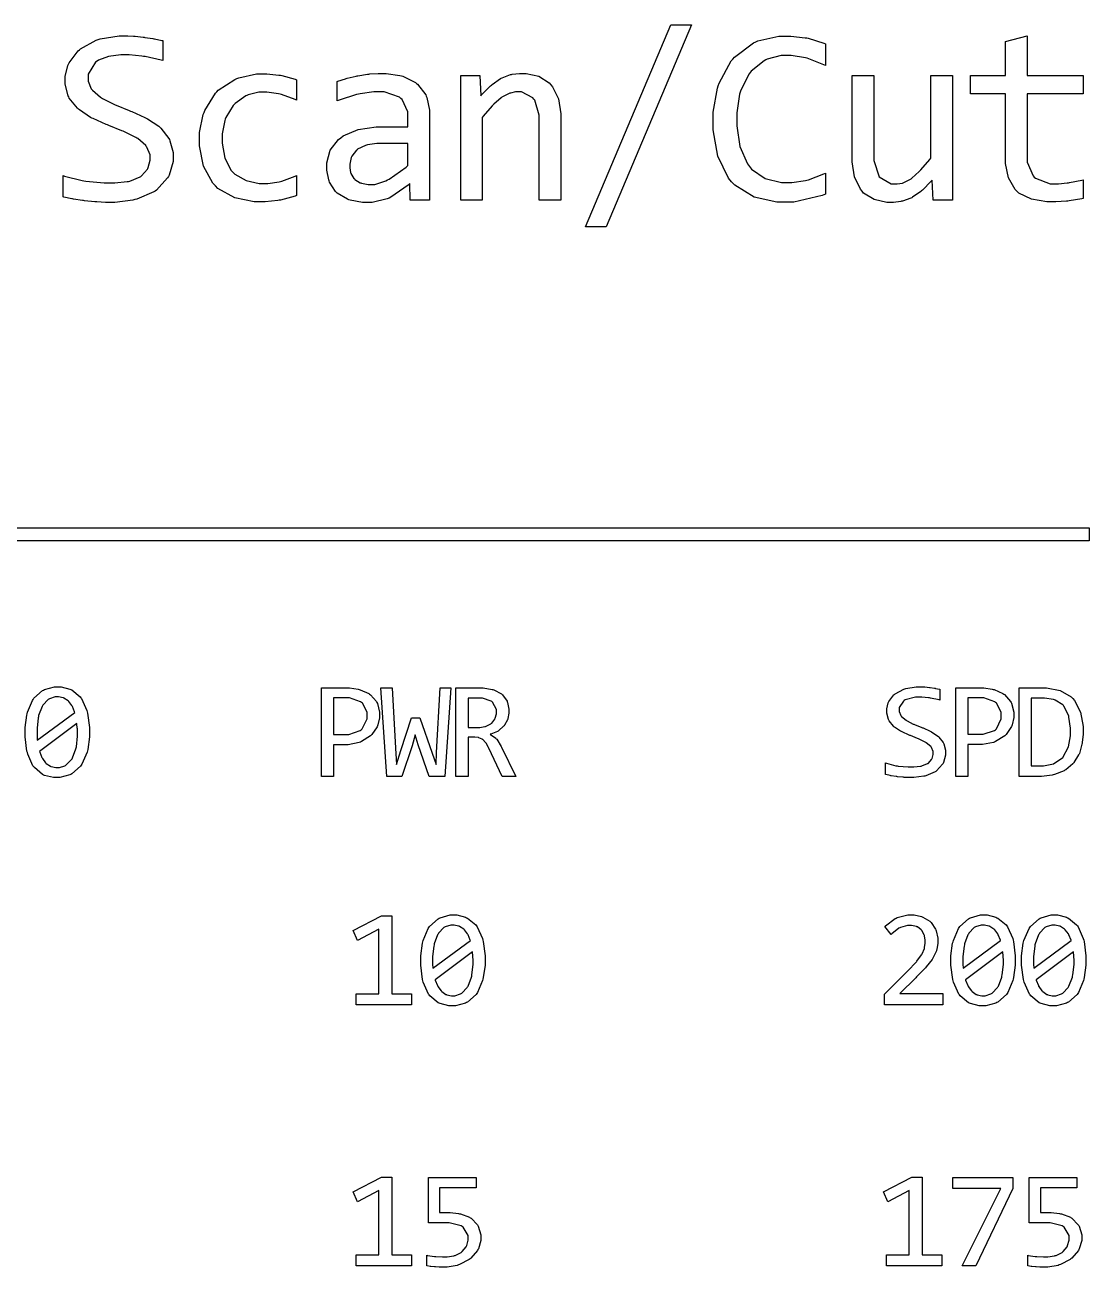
# Model space of a CAD drawing. Extents: x 0.4 to 7.8, y 0.3 to 11.2.
# Drawn here: x 5.879 to 7.797, y 8.961 to 11.202 of the extents above; entities that cross this region are included whole.
import ezdxf

# ---------------------------------------------------------------- set-up
doc = ezdxf.new("R2010")
doc.units = 0
doc.layers.get('0').update_dxf_attribs({"linetype": 'CONTINUOUS'})

msp = doc.modelspace()

# ---------------------------------------------------------------- linework, layer by layer
at = {"color": 9}
for points in [[(6.146, 10.9646), (6.146, 10.9555), (6.13889, 10.9308), (6.13747, 10.9282), (6.13607, 10.9256), (6.11626, 10.9038), (6.11376, 10.902), (6.11122, 10.9003), (6.08068, 10.8874), (6.0771, 10.8866), (6.07351, 10.8857), (6.0409, 10.8814), (6.03006, 10.8814), (6.02419, 10.8814), (6.00868, 10.8822), (6.00678, 10.8823), (6.00489, 10.8824), (5.98643, 10.8843), (5.98465, 10.8846), (5.98286, 10.8848), (5.96625, 10.8874), (5.96474, 10.8876), (5.96317, 10.888), (5.94894, 10.8912), (5.94769, 10.8915), (5.94769, 10.93), (5.95047, 10.9289), (5.98182, 10.9207), (5.98529, 10.9201), (5.98876, 10.9195), (6.02192, 10.9166), (6.03299, 10.9166), (6.04113, 10.9166), (6.06337, 10.9189), (6.06565, 10.9194), (6.06793, 10.92), (6.08637, 10.9275), (6.08783, 10.9284), (6.08925, 10.9294), (6.09972, 10.9415), (6.10037, 10.9429), (6.10101, 10.9444), (6.10439, 10.9579), (6.10439, 10.9624), (6.10439, 10.9674), (6.09874, 10.9812), (6.09765, 10.9825), (6.09657, 10.984), (6.08225, 10.9965), (6.08046, 10.9976), (6.07867, 10.9987), (6.05811, 11.0088), (6.05583, 11.0097), (6.05354, 11.0106), (6.03022, 11.0201), (6.02783, 11.0211), (6.02544, 11.022), (6.0019, 11.0325), (5.99962, 11.0336), (5.99735, 11.0348), (5.97706, 11.0482), (5.97526, 11.0497), (5.97347, 11.0513), (5.95888, 11.0696), (5.95779, 11.0716), (5.95671, 11.0737), (5.95128, 11.0945), (5.95128, 11.1014), (5.95128, 11.1088), (5.95649, 11.1285), (5.95757, 11.1309), (5.95861, 11.1334), (5.97483, 11.1548), (5.97706, 11.1567), (5.97922, 11.1586), (6.00738, 11.1739), (6.01085, 11.175), (6.01426, 11.1762), (6.04878, 11.182), (6.06028, 11.182), (6.06424, 11.182), (6.07476, 11.1814), (6.07617, 11.1813), (6.07758, 11.1812), (6.09218, 11.1795), (6.09364, 11.1793), (6.09511, 11.1791), (6.10965, 11.1769), (6.11111, 11.1766), (6.11253, 11.1764), (6.12597, 11.1736), (6.12722, 11.1732), (6.12722, 11.1374), (6.12435, 11.1382), (6.0956, 11.1444), (6.09272, 11.1448), (6.08985, 11.1453), (6.067, 11.1475), (6.0594, 11.1475), (6.05197, 11.1475), (6.02968, 11.1446), (6.01172, 11.138), (6.00906, 11.1361), (6.00635, 11.1342), (5.99294, 11.1126), (5.99294, 11.1054), (5.99294, 11.1004), (5.99832, 11.0865), (5.9994, 11.0851), (6.00049, 11.0837), (6.01508, 11.071), (6.01687, 11.0698), (6.01867, 11.0687), (6.03901, 11.0585), (6.04129, 11.0575), (6.04357, 11.0566), (6.06706, 11.0473), (6.06944, 11.0463), (6.07183, 11.0454), (6.09517, 11.0348), (6.09744, 11.0336), (6.09972, 11.0324), (6.12028, 11.0187), (6.12207, 11.017), (6.12386, 11.0155), (6.13818, 10.997), (6.13926, 10.9948), (6.14035, 10.9927), (6.146, 10.9717), (6.146, 10.9646)], [(7.08029, 11.2017), (6.92681, 10.8373), (6.88965, 10.8373), (7.04318, 11.2017), (7.08029, 11.2017)], [(7.32183, 10.8964), (7.31597, 10.894), (7.26514, 10.8818), (7.24821, 10.8818), (7.23449, 10.8818), (7.19336, 10.8911), (7.15842, 10.9127), (7.15289, 10.9188), (7.14735, 10.925), (7.12799, 10.9648), (7.11974, 11.0125), (7.11974, 11.0284), (7.11974, 11.0443), (7.12733, 11.0873), (7.1289, 11.092), (7.13043, 11.0968), (7.15224, 11.1368), (7.15511, 11.1401), (7.15793, 11.1434), (7.19222, 11.169), (7.19629, 11.1708), (7.20031, 11.1726), (7.2379, 11.1815), (7.25043, 11.1815), (7.25988, 11.1815), (7.28532, 11.1785), (7.28825, 11.178), (7.29113, 11.1774), (7.31912, 11.1686), (7.32183, 11.1674), (7.32183, 11.1283), (7.31917, 11.1297), (7.29178, 11.1407), (7.28896, 11.1414), (7.28608, 11.1423), (7.26036, 11.1462), (7.25179, 11.1462), (7.2424, 11.1462), (7.21718, 11.1397), (7.21442, 11.1383), (7.21164, 11.137), (7.1881, 11.1184), (7.18619, 11.1159), (7.18425, 11.1136), (7.16932, 11.0837), (7.16829, 11.0801), (7.16721, 11.0767), (7.16206, 11.0432), (7.16206, 11.032), (7.16206, 11.0196), (7.16781, 10.9822), (7.18126, 10.9511), (7.18511, 10.9463), (7.18892, 10.9415), (7.21349, 10.9246), (7.24283, 10.9174), (7.25265, 10.9174), (7.26167, 10.9174), (7.28581, 10.921), (7.28868, 10.9217), (7.29156, 10.9224), (7.31917, 10.9327), (7.32183, 10.934), (7.32183, 10.8964)], [(7.78651, 10.8886), (7.78429, 10.888), (7.76156, 10.8841), (7.75922, 10.8838), (7.75683, 10.8836), (7.73714, 10.8823), (7.73058, 10.8823), (7.72131, 10.8823), (7.69362, 10.887), (7.6709, 10.8982), (7.66749, 10.9013), (7.66401, 10.9046), (7.65186, 10.9257), (7.64665, 10.9516), (7.64665, 10.9602), (7.64665, 11.0774), (7.58376, 11.0774), (7.58376, 11.1101), (7.64665, 11.1101), (7.64665, 11.1719), (7.6856, 11.182), (7.6856, 11.1101), (7.78651, 11.1101), (7.78651, 11.0774), (7.6856, 11.0774), (7.6856, 10.9633), (7.6856, 10.9543), (7.69618, 10.9291), (7.69835, 10.927), (7.70047, 10.9251), (7.72737, 10.9152), (7.73639, 10.9152), (7.74224, 10.9152), (7.75771, 10.9165), (7.75988, 10.9168), (7.76199, 10.9171), (7.78418, 10.9216), (7.78651, 10.9222), (7.78651, 10.8886)], [(6.57357, 10.8854), (6.57264, 10.9156), (6.56956, 10.9127), (6.53842, 10.8908), (6.53526, 10.8894), (6.53212, 10.8881), (6.50478, 10.8814), (6.49567, 10.8814), (6.48742, 10.8814), (6.46506, 10.8855), (6.46278, 10.8863), (6.4605, 10.8872), (6.44163, 10.8983), (6.44015, 10.8997), (6.43869, 10.9012), (6.4279, 10.9182), (6.42719, 10.9201), (6.42649, 10.9221), (6.42318, 10.9396), (6.42318, 10.9454), (6.42318, 10.953), (6.42942, 10.9755), (6.44407, 10.9951), (6.44824, 10.9982), (6.45242, 11.0015), (6.47944, 11.0127), (6.51188, 11.0175), (6.52274, 11.0175), (6.56928, 11.0175), (6.56928, 11.0372), (6.56928, 11.0451), (6.55865, 11.067), (6.55653, 11.069), (6.55436, 11.071), (6.52675, 11.081), (6.51758, 11.081), (6.50814, 11.081), (6.48307, 11.0775), (6.47999, 11.0768), (6.47689, 11.0761), (6.44521, 11.066), (6.44194, 11.0647), (6.44194, 11.0998), (6.44314, 11.1003), (6.45676, 11.1046), (6.45828, 11.105), (6.45979, 11.1055), (6.47586, 11.1093), (6.47754, 11.1097), (6.47922, 11.11), (6.49675, 11.1126), (6.49858, 11.1128), (6.50038, 11.1131), (6.51563, 11.1142), (6.52072, 11.1142), (6.52989, 11.1142), (6.55469, 11.1104), (6.55746, 11.1097), (6.56017, 11.1089), (6.58306, 11.0976), (6.58496, 11.096), (6.58686, 11.0945), (6.6014, 11.0753), (6.60243, 11.073), (6.6034, 11.0707), (6.60846, 11.0479), (6.60846, 11.0403), (6.60846, 10.8854), (6.57357, 10.8854)], [(6.66444, 11.1101), (6.69917, 11.1101), (6.70068, 11.0738), (6.70231, 11.0758), (6.71815, 11.0918), (6.71972, 11.0931), (6.72125, 11.0944), (6.73617, 11.1049), (6.73763, 11.1056), (6.7391, 11.1064), (6.75418, 11.1119), (6.75575, 11.1121), (6.75726, 11.1125), (6.7704, 11.1142), (6.77479, 11.1142), (6.78239, 11.1142), (6.80518, 11.109), (6.82417, 11.097), (6.82715, 11.0935), (6.83014, 11.0902), (6.84056, 11.068), (6.84506, 11.041), (6.84506, 11.032), (6.84506, 10.8854), (6.8061, 10.8854), (6.8061, 11.0289), (6.8061, 11.0386), (6.7979, 11.0658), (6.79628, 11.0678), (6.7946, 11.07), (6.77382, 11.0806), (6.76693, 11.0806), (6.7634, 11.0806), (6.75401, 11.0787), (6.75288, 11.0783), (6.75174, 11.078), (6.73996, 11.0719), (6.73876, 11.071), (6.73753, 11.0702), (6.72407, 11.0584), (6.72265, 11.0569), (6.72119, 11.0554), (6.70518, 11.0367), (6.7034, 11.0344), (6.7034, 10.8854), (6.66444, 10.8854), (6.66444, 11.1101)], [(6.36849, 10.8937), (6.36594, 10.8927), (6.33985, 10.8857), (6.33718, 10.8852), (6.33453, 10.8847), (6.31179, 10.8823), (6.30425, 10.8823), (6.29243, 10.8823), (6.25711, 10.8895), (6.22694, 10.9064), (6.22217, 10.9112), (6.21739, 10.916), (6.20068, 10.9467), (6.19353, 10.9833), (6.19353, 10.9956), (6.19353, 11.0077), (6.20036, 11.0403), (6.20176, 11.0439), (6.20313, 11.0475), (6.22254, 11.0784), (6.22504, 11.081), (6.22754, 11.0836), (6.25738, 11.1034), (6.26085, 11.1048), (6.26432, 11.1062), (6.29611, 11.1132), (6.30675, 11.1132), (6.31489, 11.1132), (6.33686, 11.1112), (6.33942, 11.1108), (6.3419, 11.1104), (6.36615, 11.1037), (6.36849, 11.1028), (6.36849, 11.0656), (6.36604, 11.0669), (6.34125, 11.076), (6.33876, 11.0766), (6.33621, 11.0772), (6.31472, 11.0801), (6.30761, 11.0801), (6.30051, 11.0801), (6.28142, 11.0753), (6.27919, 11.0743), (6.27696, 11.0734), (6.2576, 11.0598), (6.25592, 11.058), (6.25424, 11.0562), (6.241, 11.0344), (6.24007, 11.0318), (6.2391, 11.0292), (6.23421, 11.005), (6.23421, 10.9968), (6.23421, 10.988), (6.2391, 10.9613), (6.2506, 10.9392), (6.2539, 10.9358), (6.25722, 10.9325), (6.27761, 10.9207), (6.30111, 10.9156), (6.30897, 10.9156), (6.31663, 10.9156), (6.33713, 10.9186), (6.33963, 10.9192), (6.34212, 10.9198), (6.36615, 10.9288), (6.36849, 10.93), (6.36849, 10.8937)], [(7.55083, 10.8854), (7.5159, 10.8854), (7.51454, 10.9217), (7.51286, 10.9198), (7.49685, 10.9035), (7.49533, 10.9022), (7.49382, 10.901), (7.47889, 10.8907), (7.47743, 10.8899), (7.47592, 10.8892), (7.46083, 10.8837), (7.45931, 10.8834), (7.45779, 10.8831), (7.44461, 10.8814), (7.44026, 10.8814), (7.43261, 10.8814), (7.40983, 10.8865), (7.39085, 10.8984), (7.38792, 10.9018), (7.38493, 10.9052), (7.37463, 10.9274), (7.37022, 10.9544), (7.37022, 10.9633), (7.37022, 11.1101), (7.40918, 11.1101), (7.40918, 10.9664), (7.40918, 10.9568), (7.41889, 10.9277), (7.44075, 10.9148), (7.44808, 10.9148), (7.45156, 10.9148), (7.46083, 10.9164), (7.46197, 10.9168), (7.46311, 10.9172), (7.47504, 10.9233), (7.47629, 10.9242), (7.47754, 10.9251), (7.491, 10.937), (7.4924, 10.9385), (7.49382, 10.94), (7.5101, 10.9588), (7.51187, 10.961), (7.51187, 11.1101), (7.55083, 11.1101), (7.55083, 10.8854)], [(6.56928, 10.9877), (6.51986, 10.9877), (6.51357, 10.9877), (6.49653, 10.9853), (6.49479, 10.9848), (6.493, 10.9843), (6.47863, 10.9774), (6.47754, 10.9765), (6.4764, 10.9756), (6.46799, 10.9648), (6.46744, 10.9635), (6.4669, 10.9623), (6.46436, 10.9506), (6.46436, 10.9467), (6.46436, 10.9436), (6.46599, 10.9352), (6.46636, 10.9342), (6.46669, 10.9333), (6.47206, 10.9245), (6.47282, 10.9237), (6.47353, 10.923), (6.48329, 10.917), (6.48449, 10.9166), (6.48568, 10.9161), (6.49789, 10.9138), (6.50196, 10.9138), (6.5096, 10.9138), (6.52974, 10.9206), (6.53261, 10.9219), (6.53549, 10.9233), (6.56608, 10.9449), (6.56928, 10.9479), (6.56928, 10.9877)], [(2.45551, 10.2945), (7.79736, 10.2945), (7.79736, 10.2711), (2.45551, 10.2711), (2.45551, 10.2945)], [(5.99517, 9.92583), (5.99517, 9.91749), (5.99214, 9.89497), (5.99154, 9.89242), (5.99089, 9.88992), (5.98161, 9.86838), (5.98042, 9.86654), (5.97917, 9.86475), (5.96371, 9.85086), (5.96186, 9.84983), (5.96001, 9.84885), (5.94194, 9.84397), (5.93599, 9.84397), (5.93012, 9.84397), (5.91439, 9.84793), (5.91265, 9.84868), (5.91086, 9.8495), (5.89594, 9.86199), (5.89469, 9.86361), (5.89344, 9.86529), (5.8839, 9.88656), (5.88325, 9.88911), (5.88254, 9.89171), (5.87924, 9.91732), (5.87924, 9.92583), (5.87924, 9.93425), (5.88222, 9.95682), (5.88286, 9.95931), (5.88346, 9.96186), (5.89274, 9.9834), (5.89399, 9.98519), (5.89518, 9.98703), (5.91064, 10.0009), (5.91254, 10.0019), (5.91439, 10.0029), (5.9324, 10.0079), (5.93842, 10.0079), (5.94422, 10.0079), (5.95996, 10.0038), (5.96175, 10.003), (5.96349, 10.0022), (5.9784, 9.98981), (5.97965, 9.98813), (5.9809, 9.98649), (5.99046, 9.96522), (5.99115, 9.96263), (5.99181, 9.96007), (5.99517, 9.9344), (5.99517, 9.92583)], [(6.51828, 9.95688), (6.51828, 9.95204), (6.51519, 9.93907), (6.5146, 9.93744), (6.51394, 9.93588), (6.5045, 9.92165), (6.50325, 9.92036), (6.50196, 9.91911), (6.48557, 9.90886), (6.48361, 9.90804), (6.48161, 9.90728), (6.46164, 9.90338), (6.45503, 9.90338), (6.43528, 9.90338), (6.43528, 9.84614), (6.41351, 9.84614), (6.41351, 10.0057), (6.45844, 10.0057), (6.46408, 10.0057), (6.47933, 10.0035), (6.48118, 10.003), (6.48296, 10.0026), (6.49881, 9.99556), (6.50022, 9.99457), (6.50157, 9.9936), (6.51258, 9.98101), (6.5134, 9.97944), (6.51421, 9.97792), (6.51828, 9.96213), (6.51828, 9.95688)], [(6.64671, 10.0057), (6.63596, 9.84614), (6.60775, 9.84614), (6.588, 9.90289), (6.58247, 9.92111), (6.57676, 9.90142), (6.55843, 9.84614), (6.53119, 9.84614), (6.52024, 10.0057), (6.54075, 10.0057), (6.54699, 9.89719), (6.54878, 9.8674), (6.55647, 9.89264), (6.57579, 9.95187), (6.59076, 9.95187), (6.61301, 9.8884), (6.62044, 9.8674), (6.62093, 9.88937), (6.62728, 10.0057), (6.64671, 10.0057)], [(6.76357, 9.84614), (6.73899, 9.84614), (6.71522, 9.89719), (6.71474, 9.89817), (6.71013, 9.90619), (6.70969, 9.90679), (6.70921, 9.90744), (6.70415, 9.9126), (6.70361, 9.91292), (6.70307, 9.91331), (6.69715, 9.91607), (6.6965, 9.91624), (6.69586, 9.91639), (6.68994, 9.91721), (6.68799, 9.91721), (6.67774, 9.91721), (6.67774, 9.84614), (6.65597, 9.84614), (6.65597, 10.0057), (6.69874, 10.0057), (6.70469, 10.0057), (6.72097, 10.0032), (6.72265, 10.0027), (6.72428, 10.0022), (6.7379, 9.99501), (6.73899, 9.99408), (6.74007, 9.99322), (6.74794, 9.9821), (6.74843, 9.98079), (6.74892, 9.97954), (6.75146, 9.96767), (6.75146, 9.96371), (6.75146, 9.96018), (6.74957, 9.95068), (6.74924, 9.94954), (6.74886, 9.94846), (6.74338, 9.93837), (6.74268, 9.93744), (6.74192, 9.93658), (6.73296, 9.92876), (6.73193, 9.92806), (6.73085, 9.9274), (6.71864, 9.92253), (6.71729, 9.92219), (6.71837, 9.92182), (6.72781, 9.91499), (6.72863, 9.91401), (6.72939, 9.91308), (6.73747, 9.90028), (6.73828, 9.89865), (6.76357, 9.84614)], [(7.53868, 9.88949), (7.53868, 9.88456), (7.53478, 9.87104), (7.53401, 9.86957), (7.53321, 9.86817), (7.52246, 9.85628), (7.52111, 9.85531), (7.51969, 9.85439), (7.50304, 9.84739), (7.50108, 9.8469), (7.49914, 9.84646), (7.48133, 9.84407), (7.47542, 9.84407), (7.47222, 9.84407), (7.46376, 9.84451), (7.46272, 9.84457), (7.46169, 9.84467), (7.45161, 9.84565), (7.45063, 9.84576), (7.44965, 9.84592), (7.4406, 9.84733), (7.43978, 9.8475), (7.43892, 9.84765), (7.43115, 9.84939), (7.4305, 9.84956), (7.4305, 9.87056), (7.43201, 9.87001), (7.44911, 9.8655), (7.45101, 9.86518), (7.4529, 9.86486), (7.47097, 9.86322), (7.477, 9.86322), (7.48144, 9.86322), (7.4936, 9.86458), (7.49485, 9.86481), (7.49604, 9.86513), (7.50612, 9.86919), (7.50694, 9.86968), (7.50771, 9.87028), (7.5134, 9.8769), (7.51378, 9.87765), (7.51411, 9.87847), (7.51594, 9.88579), (7.51594, 9.88824), (7.51594, 9.891), (7.51292, 9.89849), (7.51232, 9.89925), (7.51172, 9.90007), (7.50385, 9.90685), (7.50287, 9.90744), (7.5019, 9.9081), (7.49072, 9.91351), (7.48947, 9.91401), (7.48822, 9.91456), (7.47553, 9.91976), (7.47424, 9.92025), (7.47293, 9.92079), (7.46007, 9.92649), (7.45882, 9.92708), (7.45757, 9.92774), (7.4465, 9.93506), (7.44553, 9.93588), (7.44456, 9.93674), (7.43658, 9.94667), (7.43599, 9.94781), (7.43539, 9.94894), (7.43246, 9.96035), (7.43246, 9.96408), (7.43246, 9.96815), (7.43528, 9.97889), (7.43587, 9.98019), (7.43642, 9.98156), (7.44526, 9.99322), (7.4465, 9.99419), (7.44769, 9.99528), (7.46306, 10.0036), (7.46496, 10.0042), (7.46679, 10.0049), (7.48563, 10.008), (7.49192, 10.008), (7.49408, 10.008), (7.49978, 10.0077), (7.5006, 10.0077), (7.50136, 10.0076), (7.50928, 10.0067), (7.5101, 10.0066), (7.5109, 10.0065), (7.51882, 10.0053), (7.51964, 10.0051), (7.5204, 10.005), (7.52772, 10.0034), (7.52843, 10.0033), (7.52843, 9.98372), (7.52686, 9.98421), (7.51118, 9.98753), (7.5096, 9.98774), (7.50803, 9.98801), (7.49556, 9.98921), (7.49143, 9.98921), (7.48454, 9.98921), (7.46544, 9.98406), (7.46397, 9.98296), (7.46251, 9.98193), (7.45518, 9.97021), (7.45518, 9.96625), (7.45518, 9.96349), (7.45811, 9.95594), (7.45871, 9.95514), (7.45931, 9.95438), (7.46724, 9.94749), (7.46821, 9.94683), (7.46918, 9.94624), (7.48031, 9.94069), (7.48156, 9.94015), (7.48281, 9.93967), (7.49561, 9.93457), (7.4969, 9.93403), (7.49821, 9.93354), (7.5109, 9.92774), (7.51215, 9.92708), (7.5134, 9.92649), (7.52463, 9.91894), (7.52561, 9.91803), (7.52658, 9.91721), (7.5344, 9.90717), (7.535, 9.90597), (7.5356, 9.90483), (7.53868, 9.89333), (7.53868, 9.88949)], [(7.66151, 9.95697), (7.66151, 9.95215), (7.65842, 9.93918), (7.65782, 9.93756), (7.65717, 9.93599), (7.64774, 9.92176), (7.64649, 9.92046), (7.64518, 9.91922), (7.62879, 9.90896), (7.62685, 9.90815), (7.62483, 9.90739), (7.60488, 9.90354), (7.59825, 9.90354), (7.5785, 9.90354), (7.5785, 9.84625), (7.55675, 9.84625), (7.55675, 10.0058), (7.60167, 10.0058), (7.60732, 10.0058), (7.62256, 10.0036), (7.6244, 10.0032), (7.62619, 10.0027), (7.64204, 9.99567), (7.64344, 9.99468), (7.64481, 9.99371), (7.65582, 9.98112), (7.65662, 9.97954), (7.65744, 9.97803), (7.66151, 9.96224), (7.66151, 9.95697)], [(7.78651, 9.92779), (7.78651, 9.92231), (7.78494, 9.90761), (7.78467, 9.90582), (7.78435, 9.90408), (7.77974, 9.88781), (7.77908, 9.88629), (7.77843, 9.88482), (7.76997, 9.8711), (7.76893, 9.86985), (7.7679, 9.86865), (7.75515, 9.85812), (7.75369, 9.85726), (7.75217, 9.85639), (7.73465, 9.84956), (7.73269, 9.84907), (7.73068, 9.84864), (7.71175, 9.84625), (7.70546, 9.84625), (7.67128, 9.84625), (7.67128, 10.0058), (7.7124, 10.0058), (7.72054, 10.0058), (7.74496, 10.001), (7.76497, 9.98981), (7.76807, 9.98654), (7.77111, 9.98335), (7.7819, 9.96229), (7.78651, 9.93642), (7.78651, 9.92779)], [(5.90072, 9.9266), (5.90072, 9.92469), (5.90072, 9.92046), (5.90072, 9.919), (5.90072, 9.9184), (5.9011, 9.91228), (5.90121, 9.91168), (5.96869, 9.96164), (5.96837, 9.96268), (5.96446, 9.97217), (5.96403, 9.97299), (5.96354, 9.97385), (5.95801, 9.98118), (5.95736, 9.98178), (5.95671, 9.98242), (5.94922, 9.98731), (5.9484, 9.98763), (5.94754, 9.98801), (5.93972, 9.98969), (5.93718, 9.98969), (5.93338, 9.98969), (5.92318, 9.98639), (5.92204, 9.98568), (5.9209, 9.98503), (5.91135, 9.97493), (5.9106, 9.97358), (5.90978, 9.97228), (5.90365, 9.95583), (5.90326, 9.95383), (5.90283, 9.95187), (5.90072, 9.93294), (5.90072, 9.9266)], [(6.49567, 9.95589), (6.49567, 9.96181), (6.48725, 9.97808), (6.48557, 9.97944), (6.48389, 9.98085), (6.46403, 9.98763), (6.45747, 9.98763), (6.43528, 9.98763), (6.43528, 9.92193), (6.45551, 9.92193), (6.46289, 9.92193), (6.48346, 9.92899), (6.48519, 9.93039), (6.48693, 9.93181), (6.49567, 9.94987), (6.49567, 9.95589)], [(6.72874, 9.96186), (6.72874, 9.96669), (6.722, 9.97999), (6.72071, 9.98101), (6.71935, 9.9821), (6.7035, 9.98736), (6.69824, 9.98736), (6.67774, 9.98736), (6.67774, 9.93463), (6.69532, 9.93463), (6.69874, 9.93463), (6.70806, 9.93608), (6.7091, 9.93636), (6.71013, 9.93668), (6.71886, 9.94108), (6.71962, 9.94163), (6.72032, 9.94222), (6.72592, 9.94933), (6.72629, 9.95014), (6.72667, 9.95101), (6.72874, 9.95915), (6.72874, 9.96186)], [(7.63889, 9.956), (7.63889, 9.96192), (7.63049, 9.97819), (7.62879, 9.97954), (7.62711, 9.98096), (7.60726, 9.98774), (7.60069, 9.98774), (7.5785, 9.98774), (7.5785, 9.9221), (7.59874, 9.9221), (7.60612, 9.9221), (7.62668, 9.9291), (7.62842, 9.9305), (7.63015, 9.93192), (7.63889, 9.94997), (7.63889, 9.956)], [(7.76367, 9.92622), (7.76367, 9.93343), (7.76101, 9.95296), (7.76053, 9.95492), (7.75999, 9.95688), (7.75196, 9.97265), (7.75087, 9.97385), (7.74978, 9.97504), (7.73628, 9.98372), (7.73465, 9.98421), (7.73301, 9.98475), (7.71701, 9.98753), (7.71169, 9.98753), (7.69303, 9.98753), (7.69303, 9.86507), (7.70925, 9.86507), (7.71517, 9.86507), (7.73301, 9.86893), (7.75006, 9.88038), (7.76025, 9.89953), (7.76367, 9.91954), (7.76367, 9.92622)], [(5.97368, 9.92513), (5.97368, 9.92719), (5.97342, 9.93267), (5.97336, 9.93332), (5.97331, 9.93403), (5.97276, 9.94069), (5.97271, 9.94135), (5.90522, 9.89117), (5.90549, 9.89014), (5.9094, 9.88038), (5.90989, 9.87944), (5.91032, 9.87858), (5.9159, 9.87082), (5.91656, 9.87017), (5.91721, 9.86957), (5.92475, 9.86458), (5.92562, 9.86421), (5.92643, 9.86387), (5.93451, 9.86214), (5.93722, 9.86214), (5.94097, 9.86214), (5.95107, 9.8655), (5.95221, 9.86615), (5.95335, 9.86686), (5.963, 9.87685), (5.96382, 9.87815), (5.96457, 9.8795), (5.97071, 9.89583), (5.97114, 9.89779), (5.97157, 9.89979), (5.97368, 9.91883), (5.97368, 9.92513)], [(6.57607, 9.43451), (6.47581, 9.43451), (6.47581, 9.45432), (6.51682, 9.45432), (6.51682, 9.57075), (6.47863, 9.55003), (6.47081, 9.56808), (6.5216, 9.59483), (6.54042, 9.59483), (6.54042, 9.45432), (6.57607, 9.45432), (6.57607, 9.43451)], [(6.70833, 9.51426), (6.70833, 9.50592), (6.70524, 9.48335), (6.70464, 9.48079), (6.704, 9.47831), (6.69476, 9.45676), (6.69358, 9.45492), (6.69233, 9.45313), (6.67686, 9.43924), (6.67503, 9.43821), (6.67318, 9.43722), (6.65511, 9.43235), (6.64914, 9.43235), (6.64328, 9.43235), (6.62756, 9.43636), (6.62582, 9.43713), (6.62403, 9.43793), (6.6091, 9.45036), (6.60786, 9.45199), (6.60661, 9.45367), (6.59706, 9.47493), (6.5964, 9.47749), (6.59571, 9.48008), (6.59233, 9.50575), (6.59233, 9.51426), (6.59233, 9.52263), (6.59538, 9.54519), (6.59603, 9.54769), (6.59663, 9.55024), (6.6059, 9.57178), (6.60715, 9.57357), (6.60835, 9.57542), (6.62381, 9.58931), (6.62571, 9.59028), (6.62756, 9.59131), (6.64556, 9.59631), (6.65158, 9.59631), (6.65739, 9.59631), (6.67307, 9.59224), (6.67486, 9.59142), (6.6766, 9.59065), (6.69157, 9.57824), (6.69282, 9.5765), (6.69407, 9.57487), (6.70361, 9.5536), (6.70432, 9.551), (6.70497, 9.54844), (6.70833, 9.52285), (6.70833, 9.51426)], [(7.53336, 9.43451), (7.42828, 9.43451), (7.42828, 9.45356), (7.46951, 9.49457), (7.47119, 9.49625), (7.48492, 9.51074), (7.486, 9.51193), (7.48703, 9.51318), (7.49528, 9.52425), (7.49588, 9.52522), (7.49647, 9.52626), (7.50043, 9.53586), (7.50065, 9.53674), (7.50082, 9.53765), (7.50185, 9.54562), (7.50185, 9.54829), (7.50185, 9.55111), (7.50054, 9.55854), (7.50028, 9.5594), (7.5, 9.56033), (7.49593, 9.56814), (7.49539, 9.56879), (7.49485, 9.5695), (7.48774, 9.57476), (7.48687, 9.57514), (7.48594, 9.57557), (7.47715, 9.57747), (7.47428, 9.57747), (7.46967, 9.57747), (7.45719, 9.57374), (7.45583, 9.57297), (7.45443, 9.57221), (7.44174, 9.56244), (7.4406, 9.56125), (7.42888, 9.57531), (7.43033, 9.57693), (7.44764, 9.58963), (7.4496, 9.59056), (7.45156, 9.59153), (7.47071, 9.59631), (7.47711, 9.59631), (7.48188, 9.59631), (7.4949, 9.59364), (7.49636, 9.5931), (7.49783, 9.59261), (7.51042, 9.58496), (7.5115, 9.58393), (7.51253, 9.58296), (7.52067, 9.57075), (7.52126, 9.56928), (7.52186, 9.56788), (7.52479, 9.55431), (7.52479, 9.54975), (7.52479, 9.54551), (7.52274, 9.53412), (7.52235, 9.53282), (7.52192, 9.53153), (7.51574, 9.5185), (7.51492, 9.51719), (7.51411, 9.51594), (7.50375, 9.50261), (7.5025, 9.50119), (7.50125, 9.49983), (7.48643, 9.48469), (7.48475, 9.48301), (7.45583, 9.45481), (7.53336, 9.45481), (7.53336, 9.43451)], [(7.66428, 9.51426), (7.66428, 9.50592), (7.66124, 9.48335), (7.66064, 9.48079), (7.66, 9.47831), (7.65076, 9.45676), (7.64953, 9.45492), (7.64828, 9.45313), (7.63282, 9.43924), (7.63097, 9.43821), (7.62913, 9.43722), (7.61106, 9.43235), (7.60508, 9.43235), (7.59924, 9.43235), (7.5835, 9.43636), (7.58176, 9.43713), (7.57997, 9.43793), (7.56506, 9.45036), (7.56386, 9.45199), (7.56261, 9.45367), (7.553, 9.47493), (7.55236, 9.47749), (7.55165, 9.48008), (7.54833, 9.50575), (7.54833, 9.51426), (7.54833, 9.52263), (7.55132, 9.54519), (7.55197, 9.54769), (7.55257, 9.55024), (7.56185, 9.57178), (7.5631, 9.57357), (7.56435, 9.57542), (7.57981, 9.58931), (7.58165, 9.59028), (7.5835, 9.59131), (7.60151, 9.59631), (7.60753, 9.59631), (7.61333, 9.59631), (7.62907, 9.59224), (7.63086, 9.59142), (7.6326, 9.59065), (7.64757, 9.57824), (7.64882, 9.5765), (7.65001, 9.57487), (7.65956, 9.5536), (7.66026, 9.551), (7.66092, 9.54844), (7.66428, 9.52285), (7.66428, 9.51426)], [(7.79156, 9.51426), (7.79156, 9.50592), (7.78851, 9.48335), (7.78792, 9.48079), (7.78728, 9.47831), (7.77806, 9.45676), (7.77681, 9.45492), (7.77556, 9.45313), (7.7601, 9.43924), (7.75825, 9.43821), (7.7564, 9.43722), (7.73833, 9.43235), (7.73236, 9.43235), (7.72651, 9.43235), (7.71078, 9.43636), (7.70904, 9.43713), (7.70725, 9.43793), (7.69233, 9.45036), (7.69114, 9.45199), (7.68989, 9.45367), (7.68028, 9.47493), (7.67964, 9.47749), (7.67893, 9.48008), (7.67563, 9.50575), (7.67563, 9.51426), (7.67563, 9.52263), (7.6786, 9.54519), (7.67925, 9.54769), (7.67985, 9.55024), (7.68913, 9.57178), (7.69037, 9.57357), (7.69163, 9.57542), (7.70708, 9.58931), (7.70893, 9.59028), (7.71078, 9.59131), (7.72879, 9.59631), (7.73481, 9.59631), (7.74061, 9.59631), (7.75635, 9.59224), (7.75814, 9.59142), (7.75988, 9.59065), (7.77485, 9.57824), (7.7761, 9.5765), (7.77729, 9.57487), (7.78683, 9.5536), (7.78754, 9.551), (7.78819, 9.54844), (7.79156, 9.52285), (7.79156, 9.51426)], [(6.61382, 9.51497), (6.61382, 9.51313), (6.61382, 9.5089), (6.61382, 9.50743), (6.61382, 9.50683), (6.61426, 9.50071), (6.61431, 9.50011), (6.68186, 9.55003), (6.68153, 9.55106), (6.67763, 9.56054), (6.67719, 9.56136), (6.67671, 9.56222), (6.67111, 9.56956), (6.67046, 9.57015), (6.66982, 9.57081), (6.66238, 9.57568), (6.66157, 9.57601), (6.66069, 9.57639), (6.65289, 9.57807), (6.65033, 9.57807), (6.64654, 9.57807), (6.63633, 9.57476), (6.63519, 9.57406), (6.63406, 9.5734), (6.62451, 9.56332), (6.62375, 9.56196), (6.62294, 9.56065), (6.61681, 9.54422), (6.61643, 9.54221), (6.616, 9.54025), (6.61382, 9.52132), (6.61382, 9.51497)], [(7.56982, 9.51497), (7.56982, 9.51313), (7.56982, 9.5089), (7.56982, 9.50743), (7.56982, 9.50683), (7.57021, 9.50071), (7.57032, 9.50011), (7.63781, 9.55003), (7.63747, 9.55106), (7.63362, 9.56054), (7.63319, 9.56136), (7.63271, 9.56222), (7.62711, 9.56956), (7.62646, 9.57015), (7.62582, 9.57081), (7.61838, 9.57568), (7.61757, 9.57601), (7.61669, 9.57639), (7.60889, 9.57807), (7.60633, 9.57807), (7.60254, 9.57807), (7.59233, 9.57476), (7.59119, 9.57406), (7.59006, 9.5734), (7.58046, 9.56332), (7.57969, 9.56196), (7.57889, 9.56065), (7.57281, 9.54422), (7.57238, 9.54221), (7.57194, 9.54025), (7.56982, 9.52132), (7.56982, 9.51497)], [(7.6971, 9.51497), (7.6971, 9.51313), (7.6971, 9.5089), (7.6971, 9.50743), (7.6971, 9.50683), (7.69749, 9.50071), (7.6976, 9.50011), (7.76508, 9.55003), (7.76476, 9.55106), (7.7609, 9.56054), (7.76047, 9.56136), (7.75999, 9.56222), (7.75439, 9.56956), (7.75375, 9.57015), (7.7531, 9.57081), (7.74567, 9.57568), (7.74485, 9.57601), (7.74397, 9.57639), (7.73617, 9.57807), (7.73361, 9.57807), (7.72982, 9.57807), (7.71962, 9.57476), (7.71847, 9.57406), (7.71733, 9.5734), (7.70774, 9.56332), (7.70697, 9.56196), (7.70617, 9.56065), (7.70008, 9.54422), (7.69965, 9.54221), (7.69922, 9.54025), (7.6971, 9.52132), (7.6971, 9.51497)], [(6.68685, 9.51351), (6.68685, 9.51557), (6.68653, 9.52106), (6.68647, 9.52171), (6.68642, 9.5224), (6.68593, 9.52908), (6.68587, 9.52974), (6.61838, 9.4796), (6.61865, 9.47857), (6.6225, 9.46881), (6.62299, 9.46789), (6.62343, 9.46701), (6.62907, 9.45925), (6.62972, 9.45861), (6.63037, 9.45801), (6.63792, 9.45296), (6.63878, 9.45258), (6.6396, 9.45226), (6.64763, 9.45053), (6.65033, 9.45053), (6.65408, 9.45053), (6.66422, 9.45389), (6.66536, 9.45454), (6.6665, 9.45524), (6.67617, 9.46522), (6.67697, 9.46653), (6.67774, 9.46789), (6.68386, 9.48421), (6.68431, 9.48617), (6.68468, 9.48817), (6.68685, 9.50722), (6.68685, 9.51351)], [(7.64279, 9.51351), (7.64279, 9.51557), (7.64253, 9.52106), (7.64247, 9.52171), (7.64242, 9.5224), (7.64193, 9.52908), (7.64188, 9.52974), (7.57433, 9.4796), (7.5746, 9.47857), (7.5785, 9.46881), (7.579, 9.46789), (7.57943, 9.46701), (7.58507, 9.45925), (7.58572, 9.45861), (7.58637, 9.45801), (7.59386, 9.45296), (7.59472, 9.45258), (7.59554, 9.45226), (7.60363, 9.45053), (7.60633, 9.45053), (7.61008, 9.45053), (7.62022, 9.45389), (7.62136, 9.45454), (7.6225, 9.45524), (7.63211, 9.46522), (7.63292, 9.46653), (7.63368, 9.46789), (7.63981, 9.48421), (7.64025, 9.48617), (7.64068, 9.48817), (7.64285, 9.50722), (7.64285, 9.51351), (7.64279, 9.51351)], [(7.77007, 9.51351), (7.77007, 9.51557), (7.76981, 9.52106), (7.76975, 9.52171), (7.76969, 9.5224), (7.76921, 9.52908), (7.76915, 9.52974), (7.70161, 9.4796), (7.70187, 9.47857), (7.70578, 9.46881), (7.70628, 9.46789), (7.70671, 9.46701), (7.71235, 9.45925), (7.713, 9.45861), (7.71365, 9.45801), (7.72114, 9.45296), (7.722, 9.45258), (7.72282, 9.45226), (7.7309, 9.45053), (7.73361, 9.45053), (7.73736, 9.45053), (7.7475, 9.45389), (7.74864, 9.45454), (7.74978, 9.45524), (7.75939, 9.46522), (7.76019, 9.46653), (7.76096, 9.46789), (7.76708, 9.48421), (7.76753, 9.48617), (7.76796, 9.48817), (7.77012, 9.50722), (7.77012, 9.51351), (7.77007, 9.51351)], [(6.57607, 8.96326), (6.47581, 8.96326), (6.47581, 8.98307), (6.51682, 8.98307), (6.51682, 9.0995), (6.47863, 9.07878), (6.47081, 9.09685), (6.5216, 9.12358), (6.54042, 9.12358), (6.54042, 8.98307), (6.57607, 8.98307), (6.57607, 8.96326)], [(6.70063, 9.01432), (6.70063, 9.00896), (6.69635, 8.99436), (6.69553, 8.99274), (6.69467, 8.9911), (6.68283, 8.97706), (6.68137, 8.97586), (6.67985, 8.97472), (6.66222, 8.96565), (6.66021, 8.965), (6.65815, 8.96436), (6.63992, 8.9611), (6.63385, 8.9611), (6.63189, 8.9611), (6.62685, 8.96132), (6.62619, 8.96132), (6.62549, 8.96137), (6.61876, 8.96175), (6.61811, 8.96181), (6.6174, 8.96186), (6.61083, 8.9624), (6.61019, 8.96246), (6.60954, 8.96251), (6.60385, 8.96322), (6.60335, 8.96326), (6.60335, 8.98258), (6.60444, 8.98232), (6.61697, 8.98042), (6.61838, 8.98025), (6.61979, 8.98014), (6.63162, 8.97954), (6.63558, 8.97954), (6.63997, 8.97954), (6.65186, 8.98144), (6.65315, 8.98182), (6.65446, 8.98226), (6.66553, 8.98774), (6.66644, 8.98844), (6.66737, 8.98921), (6.67437, 8.99794), (6.67486, 8.99892), (6.67535, 9), (6.67779, 9.00965), (6.67779, 9.01286), (6.67779, 9.01828), (6.66883, 9.03336), (6.66704, 9.03444), (6.66525, 9.0356), (6.64361, 9.04129), (6.63644, 9.04129), (6.60618, 9.04129), (6.60618, 9.12283), (6.69211, 9.12283), (6.69211, 9.10428), (6.62619, 9.10428), (6.62619, 9.05946), (6.64008, 9.05946), (6.64567, 9.05946), (6.6606, 9.05778), (6.66243, 9.0574), (6.66422, 9.05707), (6.68028, 9.051), (6.68169, 9.05007), (6.68311, 9.04926), (6.6945, 9.03765), (6.69536, 9.03618), (6.69624, 9.03478), (6.70063, 9.01947), (6.70063, 9.01432)], [(7.53201, 8.96326), (7.43181, 8.96326), (7.43181, 8.98307), (7.47282, 8.98307), (7.47282, 9.0995), (7.43463, 9.07878), (7.42681, 9.09685), (7.4776, 9.12358), (7.49636, 9.12358), (7.49636, 8.98307), (7.53201, 8.98307), (7.53201, 8.96326)], [(7.65978, 9.10308), (7.59289, 8.96326), (7.56858, 8.96326), (7.63807, 9.10308), (7.55186, 9.10308), (7.55186, 9.12283), (7.65978, 9.12283), (7.65978, 9.10308)], [(7.7839, 9.01432), (7.7839, 9.00896), (7.77957, 8.99436), (7.77875, 8.99274), (7.77789, 8.9911), (7.76606, 8.97706), (7.7646, 8.97586), (7.76307, 8.97472), (7.7455, 8.96565), (7.74349, 8.965), (7.74143, 8.96436), (7.72319, 8.9611), (7.71712, 8.9611), (7.71517, 8.9611), (7.71007, 8.96132), (7.70942, 8.96132), (7.70871, 8.96137), (7.70204, 8.96175), (7.70139, 8.96181), (7.70068, 8.96186), (7.69407, 8.9624), (7.69342, 8.96246), (7.69276, 8.96251), (7.68707, 8.96322), (7.68658, 8.96326), (7.68658, 8.98258), (7.68767, 8.98232), (7.70019, 8.98042), (7.70161, 8.98025), (7.70301, 8.98014), (7.71485, 8.97954), (7.71881, 8.97954), (7.72319, 8.97954), (7.73508, 8.98144), (7.73639, 8.98182), (7.73768, 8.98226), (7.74881, 8.98774), (7.74972, 8.98844), (7.7506, 8.98921), (7.75765, 8.99794), (7.75814, 8.99892), (7.75862, 9), (7.76107, 9.00965), (7.76107, 9.01286), (7.76107, 9.01828), (7.75211, 9.03336), (7.75032, 9.03444), (7.74854, 9.0356), (7.72689, 9.04129), (7.71967, 9.04129), (7.6894, 9.04129), (7.6894, 9.12283), (7.77533, 9.12283), (7.77533, 9.10428), (7.70942, 9.10428), (7.70942, 9.05946), (7.72336, 9.05946), (7.72889, 9.05946), (7.74382, 9.05778), (7.74567, 9.0574), (7.74744, 9.05707), (7.76357, 9.051), (7.76497, 9.05007), (7.76639, 9.04926), (7.77778, 9.03765), (7.77865, 9.03618), (7.77951, 9.03478), (7.7839, 9.01947), (7.7839, 9.01432)]]:
    msp.add_lwpolyline(points, close=True, dxfattribs=at)

doc.saveas('drawing.dxf')
